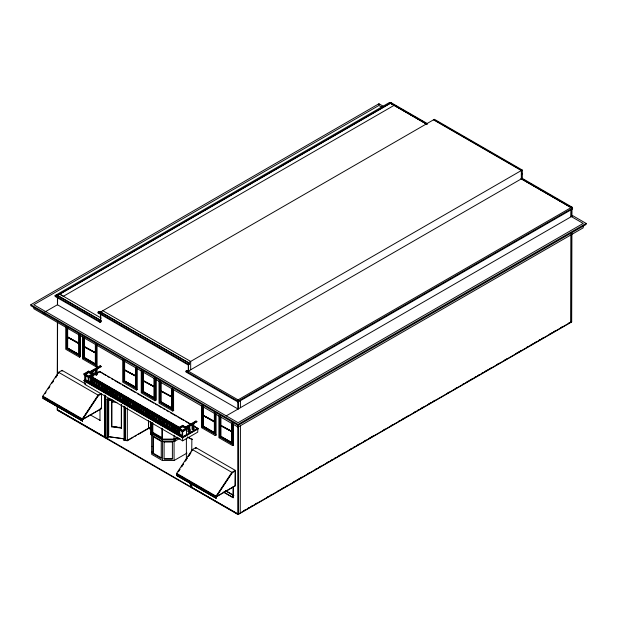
<?xml version="1.0" encoding="UTF-8"?>
<svg xmlns="http://www.w3.org/2000/svg" width="617" height="617" viewBox="0 0 617 617"><rect width="100%" height="100%" fill="white"/><g stroke="black" fill="none" stroke-linecap="round" stroke-linejoin="round"><path stroke-width="0.93" d="M383.851 106.602L378.938 103.756L30.85 304.721L30.85 305.747L45.619 314.308M33.804 307.235L33.796 308.724L238.062 427.095L583.196 227.835L583.196 225.298M391.355 102.808L390.762 103.147L389.582 102.43L55.083 295.551L55.083 296.422L100.054 322.39L101.234 321.704L101.234 320.84L57.25 295.443L390.569 103L427.18 124.14L390.538 103.008L391.124 102.677L427.149 123.469M57.258 405.986L57.25 410.174L238.062 514.57L571.681 321.958L571.905 233.195M57.312 375.175L57.396 322.228M57.443 297.348L57.427 304.752L238.062 409.04L238.062 401.227L572.568 208.106L572.568 208.947L238.062 402.068L185.948 371.982L185.948 371.141L187.136 370.455L239.249 400.549M57.45 405.87L57.35 409.773L105.013 437.183L105.013 395.975M57.404 375.121L57.597 322.113M57.528 304.698L57.643 297.24M378.938 104.782L378.938 103.756M389.582 103.301L389.582 102.43M390.762 103.147L56.263 296.237L55.083 295.551M571.311 234.491L571.087 322.298L571.087 234.622M571.967 208.855L571.951 216.274L571.381 216.606L571.381 209.194L571.381 216.606L583.196 223.423L238.062 422.684L33.804 304.721L378.938 105.468L381.429 106.911M522.036 178.251L571.974 207.088L571.381 208.268M95.697 372.483L95.928 371.573M124.696 438.88L108.345 436.62L107.682 438.224L106.926 438.116L106.926 399.268L107.134 398.767L111.831 399.415M113.559 401.675L111.669 401.767L116.96 402.415M106.926 438.116L107.134 437.615L104.89 437.114M121.341 428.098L111.669 426.848L111.908 426.27M125.004 407.86L125.004 440.083L124.796 440.584L124.032 440.476L124.241 439.975L127.318 440.399L149.792 427.427M127.318 440.399L127.719 439.435M92.118 378.877L92.118 383.581L91.247 384.082L91.247 378.437L90.414 377.959L89.92 382.471L90.414 383.597M94.717 380.38L94.717 385.085L93.853 385.586L93.853 379.941L93.02 379.463L92.527 383.975L93.02 385.101M105.145 386.396L105.145 391.101L104.273 391.602L104.273 385.957L103.44 385.478L102.946 389.99L103.44 391.124M107.751 387.9L107.751 392.605L106.88 393.106L106.88 387.461L106.047 386.982L105.553 391.502L106.047 392.628M115.564 392.412L115.564 397.117L114.693 397.618L114.693 391.98L113.86 391.494L113.366 396.014L113.86 397.14M118.171 393.916L118.171 398.621L117.299 399.122L117.299 393.484L116.466 392.998L115.973 397.518L116.466 398.644M128.591 399.939L128.591 404.636L127.719 405.138L127.719 399.5L126.886 399.014L126.4 403.533L126.886 404.659M139.018 405.955L139.018 410.652L138.146 411.161L138.146 405.516L137.313 405.037L136.82 409.549L137.313 410.675M141.617 407.459L141.617 412.156L140.753 412.665L140.753 407.019L139.92 406.541L139.427 411.053L139.92 412.179M152.044 413.475L152.044 418.179L151.173 418.681L151.173 413.035L150.34 412.557L149.846 417.069L150.34 418.195M152.947 414.061L152.453 418.573L152.947 419.699M162.464 419.491L162.464 424.195L161.592 424.697L161.592 419.051L160.759 418.573L160.266 423.092L160.759 424.218M165.071 420.995L165.071 425.699L164.199 426.2L164.199 420.555L163.366 420.077L162.873 424.596L163.366 425.722M175.49 427.01L175.49 431.715L174.619 432.216L174.619 426.578L173.786 426.092L173.3 430.612L173.786 431.738M176.393 427.596L175.899 432.116L176.393 433.242M100.54 408.092L101.319 408.547L82.238 419.56L98.126 395.829L101.496 393.885L101.496 408.647L82.416 419.668L42.92 396.862L42.858 396.137L58.569 372.298L62.078 370.362L62.078 371.125L62.001 370.316L85.863 384.098M45.01 393.685L46.059 392.096M48.157 388.918L49.73 386.535M51.82 383.358L53.394 380.974M57.057 375.414L55.491 377.797L57.134 375.452M48.758 388.17L49.8 386.581M52.422 382.602L53.471 381.013M42.92 396.862L82.493 419.622L82.416 421.072L82.354 418.935L98.064 395.104L100.826 393.507M82.238 419.56L83.812 417.177M82.416 419.668L98.126 395.829L98.064 395.104L58.569 372.298L58.63 373.03M195.782 448.32L195.782 447.556L235.278 470.355L235.278 485.887L216.197 496.901L176.701 474.103L176.639 473.37L192.35 449.538L195.859 447.603L195.859 448.358M178.274 471.72L179.84 469.336M181.413 466.953L183.511 463.768M185.077 461.385L187.175 458.207L185.678 460.637M188.224 456.619L190.838 452.647M178.344 471.758L179.917 469.375M182.015 466.197L183.581 463.814M188.817 455.87L190.915 452.693M235.278 471.118L231.907 473.069L216.197 496.901L176.778 474.057L176.701 475.506L216.197 498.312L216.135 496.176L231.845 472.337L235.278 470.355M235.278 472.761L235.1 485.78L216.019 496.801L217.593 494.418M216.019 496.801L231.907 473.069L231.845 472.337L192.35 449.538L192.489 450.31M188.91 426.524L188.91 432.17L190.005 431.468L190.175 429.98L189.743 428.869L188.91 429.347L189.272 431.777L188.91 432.17L188.038 431.669L188.038 426.964M426.632 124.133L394.116 105.345L63.412 296.276L59.81 294.193L101.196 318.079M30.85 304.721L44.139 312.426L57.628 304.636M98.118 312.086L99.298 311.4L189.596 363.421L189.596 364.285L188.316 365.025L98.118 312.95L98.118 312.086L188.316 364.161L189.596 363.421M98.118 312.95L99.298 312.271L99.298 311.4M100.478 312.086L434.391 119.305L522.221 170.014L522.221 178.359L188.316 371.141L188.316 364.161M67.276 327.897L67.276 336.797L78.382 342.759M78.822 354.713L67.276 348.042L67.276 337.075L78.382 343.044M99.298 321.087L100.679 320.292L100.679 311.971L188.509 362.68L188.509 363.552M56.263 296.237L100.054 321.519L101.234 320.84M67.276 348.042L78.382 354.011M66.628 326.917L66.628 348.482L67.469 347.996L77.811 353.965M84.066 346.484L95.99 352.932L84.066 346.484L84.066 337.584M84.452 346.546L84.452 357.513L95.99 364.177L95.612 364.4L84.066 357.737L84.066 346.769L95.172 352.731M65.741 327.072L65.741 349.245L79.454 357.166L80.488 356.572L80.488 335.363M95.805 344.178L95.805 364.801L95.35 365.063L83.411 358.168L84.452 357.513M84.066 346.769L95.99 353.209M83.935 373.856L88.694 371.11L93.445 373.856L93.445 374.75L88.694 377.496L83.935 374.75L83.935 373.856L88.694 376.601L93.445 373.856M82.524 336.766L82.524 358.94L96.237 366.86L97.278 366.259M82.416 421.072L42.92 398.273L82.493 421.025M85.524 373.833L87.899 372.46M90.121 371.55L100.116 365.781L100.987 366.282L100.987 366.768L90.159 373.015M85.616 374.303L88.694 372.529L92.527 374.75L92.527 377.565M94.285 369.629L91.324 371.341L91.324 373.223M95.951 368.673L97.617 367.709M90.159 372.529L100.987 366.282M96.19 371.349C94.247 371.712 94.578 374.704 96.229 375.159L97.062 374.673L97.062 369.035M88.493 376.625L90.02 375.738L179.67 427.496L178.143 428.63L88.493 376.625L178.143 428.383L182.647 425.884L186.481 428.098L182.647 430.319L178.807 428.098M88.948 376.625L178.143 428.121L178.143 428.846L88.948 377.342L88.948 376.625L90.02 376L179.215 427.751M88.709 376.948L88.231 377.234L88.231 381.807L88.709 381.53L85.794 379.841L85.316 380.126L85.316 375.545M193.615 425.722L198.25 428.807L182.64 437.823L83.866 380.805L85.508 379.44M92.905 375.167L99.484 371.372L191.131 424.288M92.673 375.876L99.977 371.658L99.977 372.074M92.195 377.488L93.028 377.01L93.028 371.365M90.229 381.722L88.694 382.609L88.694 376.601M124.248 369.691L136.18 376.131L124.248 369.691L124.248 360.791M124.248 369.969L136.18 376.409L124.248 369.969L124.248 380.936L136.18 387.383L124.248 380.936M96.453 387.09L96.453 381.445L95.62 380.967C97.733 392.435 92.812 383.404 96.453 384.268C95.712 385.054 95.689 388.093 97.324 386.589L97.324 381.884M57.443 409.719L238.062 514.223L571.381 321.789L571.381 234.452M58.561 410.367L58.368 410.822M99.059 388.594L99.059 382.949L98.226 382.471C100.34 393.939 95.419 384.908 99.059 385.772C98.319 386.558 98.296 389.597 99.931 388.093L99.931 383.388M101.666 390.098L101.666 384.453L100.833 383.975C102.946 395.443 98.026 386.412 101.666 387.275C100.918 388.062 100.903 391.101 102.538 389.597L102.538 384.892M123.601 359.811L123.601 381.368L124.441 380.89L136.38 387.777M109.487 394.61L109.487 388.965L108.654 388.486C110.759 399.955 105.839 390.923 109.487 391.787C108.739 392.582 108.715 395.613 110.35 394.109L110.35 389.404M112.957 390.908L112.957 395.613C110.327 397.263 112.842 392.844 111.253 392.813C110.512 393.6 110.489 396.631 112.124 395.135M142.789 380.388L154.72 386.836L142.789 380.388L142.789 371.488M142.789 380.674L154.72 387.114L142.789 380.674L142.789 391.641L154.72 398.081L143.175 391.417L143.175 380.45M81.529 419.066L81.398 418.38M123.601 381.368L135.539 388.263L135.995 388L135.995 367.377M122.714 359.966L122.714 382.139L136.426 390.06L137.46 389.458M119.906 400.626L119.906 394.988L119.073 394.502C121.187 405.978 116.266 396.939 119.906 397.803C119.158 398.597 119.135 401.628 120.778 400.124L120.778 395.42M188.409 362.734L522.221 170.014M122.513 402.13L122.513 396.492L121.68 396.006C123.786 407.482 118.865 398.443 122.513 399.307C121.765 400.101 121.742 403.132 123.385 401.628L123.385 396.924M154.528 378.082L154.528 398.705L154.073 398.968L142.134 392.073L143.175 391.417M125.984 403.132C123.361 404.783 125.876 400.364 124.287 400.333C123.539 401.119 123.516 404.158 125.151 402.654L125.984 403.132L125.984 398.435M521.334 174.326L522.221 173.817M90.105 414.817L100.17 420.401M130.326 406.642L130.326 401.004L129.493 400.518C131.606 411.994 126.686 402.955 130.326 403.827C129.585 404.613 129.562 407.644 131.197 406.14L131.197 401.443M160.567 390.654L172.498 397.101L160.567 390.654L160.567 381.753M160.567 390.931L172.498 397.379L160.567 390.931L160.567 401.906L172.498 408.346L160.952 401.682L160.952 390.715M132.933 408.146L132.933 402.508L132.1 402.022C134.213 413.498 129.292 404.459 132.933 405.33C132.185 406.117 132.169 409.148 133.804 407.644L133.804 402.947M136.411 409.148C133.781 410.799 136.295 406.379 134.707 406.348C133.958 407.143 133.935 410.174 135.578 408.67L136.411 409.148L136.411 404.451M141.247 370.67L141.247 392.844L154.967 400.765L156.001 400.163L156.001 378.954M172.305 388.34L172.305 408.963L171.85 409.233L159.911 402.338L160.952 401.682M143.352 414.169L143.352 408.523L142.519 408.045C144.633 419.514 139.712 410.482 143.352 411.346C142.612 412.133 142.589 415.164 144.224 413.66L144.224 408.963M145.959 415.673L145.959 410.027L145.126 409.549C147.239 421.018 142.319 411.986 145.959 412.85C145.219 413.637 145.196 416.668 146.831 415.172L146.831 410.467M149.437 416.676C146.807 418.318 149.322 413.899 147.733 413.876C146.985 414.663 146.962 417.694 148.604 416.19L149.437 416.676L149.437 411.971M152.947 416.884C154.535 416.915 152.021 421.334 154.651 419.683L154.651 414.979M159.024 380.936L159.024 403.109L172.745 411.022L173.778 410.428M156.386 421.689L156.386 416.043L155.553 415.565C157.659 427.033 152.738 418.002 156.386 418.866C155.638 419.653 155.615 422.691 157.25 421.187L157.25 416.483M125.444 440.484L127.318 440.739L133.041 437.438M134.683 436.489L136.318 435.548M137.953 434.599L148.581 428.468L148.581 420.532M158.985 423.193L158.985 417.547L158.153 417.069C160.266 428.537 155.345 419.506 158.985 420.37C158.245 421.156 158.222 424.195 159.857 422.691L159.857 417.987M152.183 422.506L152.183 432.725L152.815 432.355L161.716 437.492M166.806 427.704L166.806 422.067L165.973 421.581C168.086 433.049 163.166 424.018 166.806 424.882C166.058 425.676 166.035 428.707 167.677 427.203L167.677 422.498M169.413 429.208L169.413 423.571L168.58 423.085C170.685 434.553 165.765 425.522 169.413 426.386C168.665 427.18 168.642 430.211 170.284 428.707L170.284 424.002M172.02 430.712L172.02 425.074L171.187 424.589C173.292 436.065 168.372 427.026 172.02 427.889C171.271 428.684 171.248 431.715 172.883 430.211L172.883 425.506M177.889 428.098L182.647 425.352L187.398 428.098L187.398 428.992L182.647 431.738L177.889 428.992L177.889 428.098L182.647 430.843L187.398 428.098M178.143 428.121L179.215 427.496M179.57 428.545L182.647 426.771L185.717 428.545M203.055 406.287L203.055 415.187L214.161 421.156M214.6 433.103L203.055 426.44L203.055 415.465L214.161 421.434M185.146 427.257L195.975 421.01L196.846 421.511L186.851 427.712M185.979 427.211L188.871 425.545M190.144 424.804L191.81 423.848M192.072 423.694L192.905 423.216M193.476 422.884L195.975 421.442L196.846 421.943M196.846 421.511L186.018 428.198M176.393 430.419C177.981 430.45 175.467 434.869 178.097 433.219L178.097 428.514M184.182 430.319L182.647 431.206L181.113 430.319M236.689 400.433L238.162 399.808M238.062 399.862L571.974 207.088M179.269 429.787L179.269 434.368L179.748 434.09L182.663 435.772M193.777 423.717L193.777 426.54C192.188 426.571 194.702 430.99 192.072 429.339L192.072 424.635M178.321 437.808L174.056 439.944L162.418 439.944L150.509 432.856L151.643 432.856L162.418 439.073L174.056 439.073L177.287 437.206M188.038 431.669L188.871 431.183M152.823 453.626L161.238 458.485L161.238 441.34L152.823 436.481L152.823 453.626L153.409 453.279L161.06 457.698M182.64 436.844L197.756 428.113L197.756 432.116L182.64 440.846L84.853 384.391L84.853 374.75M151.643 425.398L150.509 425.398L150.509 434.43L162.418 441.517L174.056 441.517L179.94 438.448M187.414 434.499L182.64 437.26L176.007 433.427M189.797 433.119L191.393 432.201M196.167 429.447L197.756 428.522M198.25 428.399L182.64 437.414L83.866 380.388M214.346 412.202L214.346 433.759L202.407 426.871L203.44 426.216L203.44 415.249M226.254 415.866L572.861 215.749L586.15 223.423L586.15 224.449L238.062 425.414L42.666 312.595M220.454 425.229L232.378 431.669L220.454 425.229L220.454 416.328M220.454 425.506L232.378 431.954L220.454 425.506L220.454 436.481L232.378 442.921L220.832 436.258L220.832 425.29M201.52 405.469L201.52 427.643L215.233 435.556L216.266 434.962M150.509 434.43L151.643 434.43L151.643 454.305L162.418 460.529L174.056 460.529L186.99 453.094M44.139 312.426L238.062 424.388L586.15 223.423M232.193 422.915L232.193 443.538L231.737 443.8L219.799 436.913L220.832 436.258M176.701 475.506L216.197 498.312M218.912 415.511L218.912 437.684L232.624 445.597L233.666 445.004M189.967 483.157L191.956 487.376M215.31 496.307L215.179 495.621M223.285 492.034L233.164 497.742L233.357 487.222M243.568 510.822L245.234 509.866M247.733 508.416L249.399 507.459M251.065 506.495L252.731 505.531M255.23 504.089L256.896 503.133M266.883 497.356L268.549 496.4M270.215 495.436L271.881 494.472M277.712 491.109L279.378 490.145M281.876 488.703L283.542 487.738M285.208 486.782L287.707 485.34M292.705 482.455L295.204 481.013M296.87 480.049L301.867 477.165M307.698 473.794L309.364 472.838M315.194 469.468L316.86 468.511M319.359 467.061L321.025 466.105M326.856 462.735L328.522 461.778M331.02 460.336L332.686 459.372M334.352 458.408L336.018 457.444M338.517 456.002L340.183 455.045M341.849 454.081L343.515 453.117M349.345 449.754L351.844 448.312M353.51 447.348L355.176 446.384M356.842 445.428L359.341 443.985M364.338 441.101L366.004 440.137M368.496 438.695L373.493 435.81M383.489 430.041L385.155 429.077M390.985 425.707L392.651 424.751M398.482 421.38L400.148 420.424M402.646 418.982L404.312 418.017M405.978 417.053L407.644 416.089M413.475 412.727L415.974 411.284M417.64 410.32L419.305 409.364M420.971 408.4L423.47 406.958M428.468 404.073L430.967 402.631M432.633 401.667L435.132 400.225M447.626 393.014L449.292 392.05M455.122 388.687L456.788 387.723M462.619 384.352L464.285 383.396M466.784 381.954L468.45 380.99M470.115 380.026L471.781 379.069M474.28 377.627L475.946 376.663M477.612 375.699L479.27 374.735M481.769 373.293L483.435 372.336M485.101 371.372L487.6 369.93M489.266 368.966L490.931 368.01M496.762 364.639L499.261 363.197M504.259 360.313L506.758 358.87M515.92 353.58L520.918 350.695M526.748 347.332L528.414 346.368M530.913 344.926L532.579 343.962M534.245 342.998L535.911 342.042M538.41 340.599L540.076 339.635M541.741 338.671L543.407 337.715M549.238 334.345L551.737 332.902M553.403 331.938L555.069 330.982M560.899 327.612L562.565 326.655M568.396 323.285L571.681 321.619M391.155 102.692L390.569 103M150.525 421.442L150.525 425.159L152.353 424.496M148.496 420.462L148.496 428.059L151.042 426.995M148.496 428.059L151.126 427.057M192.481 439.15L191.756 439.566M191.694 439.412L192.118 439.358L187.622 437.175M151.643 434.831L152.476 434.831M164.091 442.019L172.39 442.019M151.643 446.446L152.476 446.446M151.643 451.976L152.476 451.976M164.091 458.686L172.39 458.686M106.926 399.268L112.564 400.047M114.045 400.888L107.682 400.017L107.682 438.224M114.538 426.632L117.168 426.995M118.919 427.234L121.549 427.596L121.31 428.175L121.341 404.875M124.665 438.957L108.314 436.705L108.345 399.369M106.687 437.893L104.813 437.638L104.813 395.135M433.797 119.644L521.635 170.354L521.635 178.699L572.568 208.106M433.504 119.814L521.334 170.523L521.334 178.868L571.087 207.597M520.864 178.575L570.895 207.482M390.276 103.17L426.887 124.31M570.895 216.66L571.087 209.364M102.846 310.721L190.676 361.431L190.676 369.776M57.643 295.443L100.679 320.292M185.948 371.141L238.062 401.227M67.276 336.797L78.822 343.461M203.055 415.187L214.6 421.851M67.276 337.075L78.822 343.738M203.055 415.465L214.6 422.136M100.987 366.768L100.116 365.781M203.44 426.216L214.161 432.401M96.19 364.578L84.251 357.683L84.251 338M154.119 398.019L142.974 391.587L142.974 371.904M172.691 408.747L160.752 401.852L160.752 382.162M213.59 432.355L203.248 426.386L203.248 406.696M232.578 443.322L220.639 436.427L220.639 416.737M79.022 355.107L67.083 348.212L67.083 327.588M95.805 364.801L83.866 357.906L83.866 337.283M135.995 388L124.056 381.105L124.056 360.482M154.528 398.705L142.589 391.81L142.589 371.187M172.305 408.963L160.366 402.076L160.366 381.453M214.801 433.496L202.862 426.609L202.862 405.986M232.193 443.538L220.254 436.651L220.254 416.028M66.628 348.482L78.567 355.369L78.567 333.812M105.777 375.421L99.484 371.372M107.435 376.378L109.093 377.334M111.577 378.769L113.235 379.725M114.893 380.681L120.693 384.029M122.351 384.985L128.151 388.34M129.809 389.296L135.609 392.643M137.267 393.6L153.841 403.171M155.499 404.127L157.15 405.084M158.808 406.04L161.299 407.475M162.957 408.431L164.608 409.387M166.266 410.344L168.757 411.778M170.415 412.734L176.215 416.089M177.873 417.046L183.673 420.393M185.331 421.349L190.298 424.218M194.448 426.609L198.25 428.807M97.062 374.673L96.19 374.172L95.357 374.658L95.357 369.012M90.275 372.915L93.445 374.75M93.352 378.175L98.358 381.059M104.188 384.43L105.862 385.394M108.361 386.836L110.027 387.8M111.692 388.764L113.358 389.728M115.865 391.17L117.531 392.134M119.197 393.098L121.696 394.541M123.361 395.505L125.035 396.461M127.534 397.911L129.2 398.867M130.866 399.831L132.532 400.795M135.038 402.238L136.704 403.202M138.37 404.166L140.869 405.608M142.542 406.572L144.208 407.536M145.874 408.493L148.373 409.943M150.039 410.907L155.877 414.269M157.543 415.233L162.549 418.125M165.047 419.568L166.713 420.532M169.212 421.974L174.218 424.858M90.414 380.782C92.103 381.121 89.789 383.211 91.247 384.082M93.02 382.285C94.709 382.625 92.396 384.715 93.853 385.586M103.44 388.301C105.129 388.641 102.815 390.738 104.273 391.602M106.047 389.805C107.736 390.145 105.422 392.242 106.88 393.106M113.86 394.317C115.556 394.656 113.243 396.754 114.693 397.618M116.466 395.821C118.163 396.16 115.849 398.258 117.299 399.122M126.886 401.837C128.583 402.184 126.269 404.274 127.719 405.138M137.313 407.852C139.002 408.199 136.689 410.29 138.146 411.161M139.92 409.356C141.609 409.703 139.295 411.794 140.753 412.665M150.34 415.38C152.029 415.719 149.715 417.809 151.173 418.681M160.759 421.396C162.456 421.735 160.142 423.833 161.592 424.697M163.366 422.9C165.063 423.239 162.749 425.337 164.199 426.2M173.786 428.915C175.483 429.255 173.169 431.352 174.619 432.216M187.529 437.013L191.956 439.451M91.285 383.095L92.118 383.581M93.884 384.599L94.717 385.085M99.098 387.607L99.931 388.093M101.705 389.111L102.538 389.597M104.312 390.615L105.145 391.101M106.918 392.119L107.751 392.605M114.731 396.638L115.564 397.117M117.338 398.142L118.171 398.621M122.552 401.15L123.385 401.628M127.758 404.158L128.591 404.636M130.364 405.662L131.197 406.14M138.185 410.174L139.018 410.652M140.784 411.678L141.617 412.156M151.211 417.694L152.044 418.179M153.818 419.198L154.651 419.683M159.024 422.205L159.857 422.691M161.631 423.709L162.464 424.195M164.238 425.213L165.071 425.699M172.05 429.733L172.883 430.211M174.657 431.237L175.49 431.715M177.264 432.741L178.097 433.219M85.316 380.126L88.231 381.807M179.269 434.368L182.185 436.049L182.185 431.476M84.853 380.388L182.647 436.851M84.853 380.805L88.169 382.717M91.478 384.63L96.453 387.499M98.944 388.934L103.911 391.803M106.402 393.237L108.052 394.201M109.71 395.158L111.368 396.114M116.343 398.983L118.826 400.418M121.318 401.852L126.284 404.721M128.776 406.156L133.742 409.032M135.401 409.989L141.2 413.336M147 416.683L148.658 417.64M150.317 418.596L155.291 421.465M157.775 422.907L162.749 425.776M165.233 427.211L166.891 428.167M171.865 431.036L174.349 432.471M174.056 439.073L175.089 439.674L175.089 441.248M148.682 428.067L151.103 429.463M148.581 428.121L151.003 429.525M152.183 432.725L161.885 438.325L161.885 428.113M225.645 490.669L233.882 495.42M225.406 490.808L233.635 495.567M224.303 492.397L233.357 497.626M42.858 396.137L82.354 418.935M176.639 473.37L216.135 496.176M240.237 512.75L240.429 425.529M191.856 487.438L238.262 514.115M390.468 103.286L394.116 105.345M56.263 294.872L57.443 295.558M150.525 425.159L150.61 421.504M193.777 426.54L194.208 428.746L192.944 429.841L192.944 424.195M189.612 482.633L191.756 487.831L191.856 483.605M58.646 372.344L58.708 373.069M240.429 400.263L240.429 407.675M238.162 401.574L238.162 408.986M238.162 426.841L238.162 514.169M238.062 424.388L238.062 514.57M233.465 423.902L233.465 445.112M233.164 486.512L233.164 497.742M232.624 423.424L232.624 445.597M231.992 422.992L231.992 431.892M231.992 432.178L231.992 443.145M231.737 423.177L231.737 443.8M220.832 416.992L220.832 425.005M219.799 416.29L219.799 436.913M216.073 413.86L216.073 435.07M215.233 413.382L215.233 435.556M203.44 406.95L203.44 414.963M202.407 405.307L202.407 426.871M195.975 421.01L195.975 421.442M191.856 439.52L191.756 451.081M189.743 426.046L189.743 431.684M188.509 364.485L188.409 371.087M187.136 370.455L187.136 371.303M186.481 428.992L186.481 434.63M186.38 438.07L186.38 459.164M182.647 425.352L182.647 426.771M182.647 430.843L182.64 440.846M179.748 429.509L179.748 434.09M178.807 428.992L178.807 434.63M177.226 428.082L177.226 433.72M174.056 435.24L174.056 460.56M173.578 389.335L173.578 410.544M172.745 388.857L172.745 411.022M172.39 441.533L172.39 459.164L164.091 459.164L164.091 441.533M172.112 388.417L172.112 397.317M172.112 397.603L172.112 408.57M171.85 388.602L171.85 409.233M162.418 428.522L162.418 460.529M160.952 382.424L160.952 390.43M159.911 380.774L159.911 402.338M155.8 379.069L155.8 400.279M154.967 378.591L154.967 400.765M154.335 378.152L154.335 387.06M154.335 387.337L154.335 398.304M154.073 378.344L154.073 398.968M153.78 414.539L153.78 420.185M153.409 436.134L153.409 453.279M152.815 423.069L152.815 432.355M151.643 422.298L151.643 432.856M148.566 417.177L148.566 411.531L147.733 411.053L147.733 416.691M143.175 372.159L143.175 380.172M142.134 371.449L142.134 392.073M137.267 368.364L137.267 389.574M136.426 367.886L136.426 390.06M135.794 367.454L135.794 376.355M135.794 376.632L135.794 387.599M135.539 367.639L135.539 388.263M135.539 404.012L135.539 409.649M134.707 403.533L134.707 409.171M127.318 407.806L127.318 440.739M125.405 407.852L125.405 438.17M125.12 403.634L125.12 397.996L124.287 397.51L124.287 403.156M124.796 406.472L124.796 440.584M124.634 360.567L124.634 369.467M124.634 369.745L124.634 380.712M124.441 361.2L124.441 380.89M124.032 406.094L124.032 440.476M121.449 404.621L121.449 427.836L111.808 426.509L111.808 401.428M112.086 390.476L112.086 396.114M111.7 401.69L111.669 426.848M111.253 389.99L111.253 395.636M108.692 399.5L108.692 434.838M104.913 395.073L104.913 437.237M100.579 312.025L100.478 320.4M100.054 321.519L100.054 322.39M99.977 409.017L99.977 420.516M97.077 344.201L97.077 366.375M96.237 344.687L96.237 366.86M96.229 369.514L96.229 375.159M95.612 344.247L95.612 353.148M95.612 353.433L95.612 364.4M95.35 344.44L95.35 365.063M92.195 371.843L92.195 373.725M90.02 375.738L90.02 376.725M88.694 371.11L88.694 372.529M85.794 375.267L85.794 379.841M84.452 337.36L84.452 346.26M83.411 337.545L83.411 358.168M80.295 335.471L80.295 356.68M79.454 334.992L79.454 357.166M67.662 327.673L67.662 336.573M67.662 336.851L67.662 347.826M67.469 328.306L67.469 347.996M42.997 396.816L42.92 398.273M88.694 371.642L84.853 373.856L88.694 376.069L92.527 373.856L88.694 371.642"/></g></svg>
